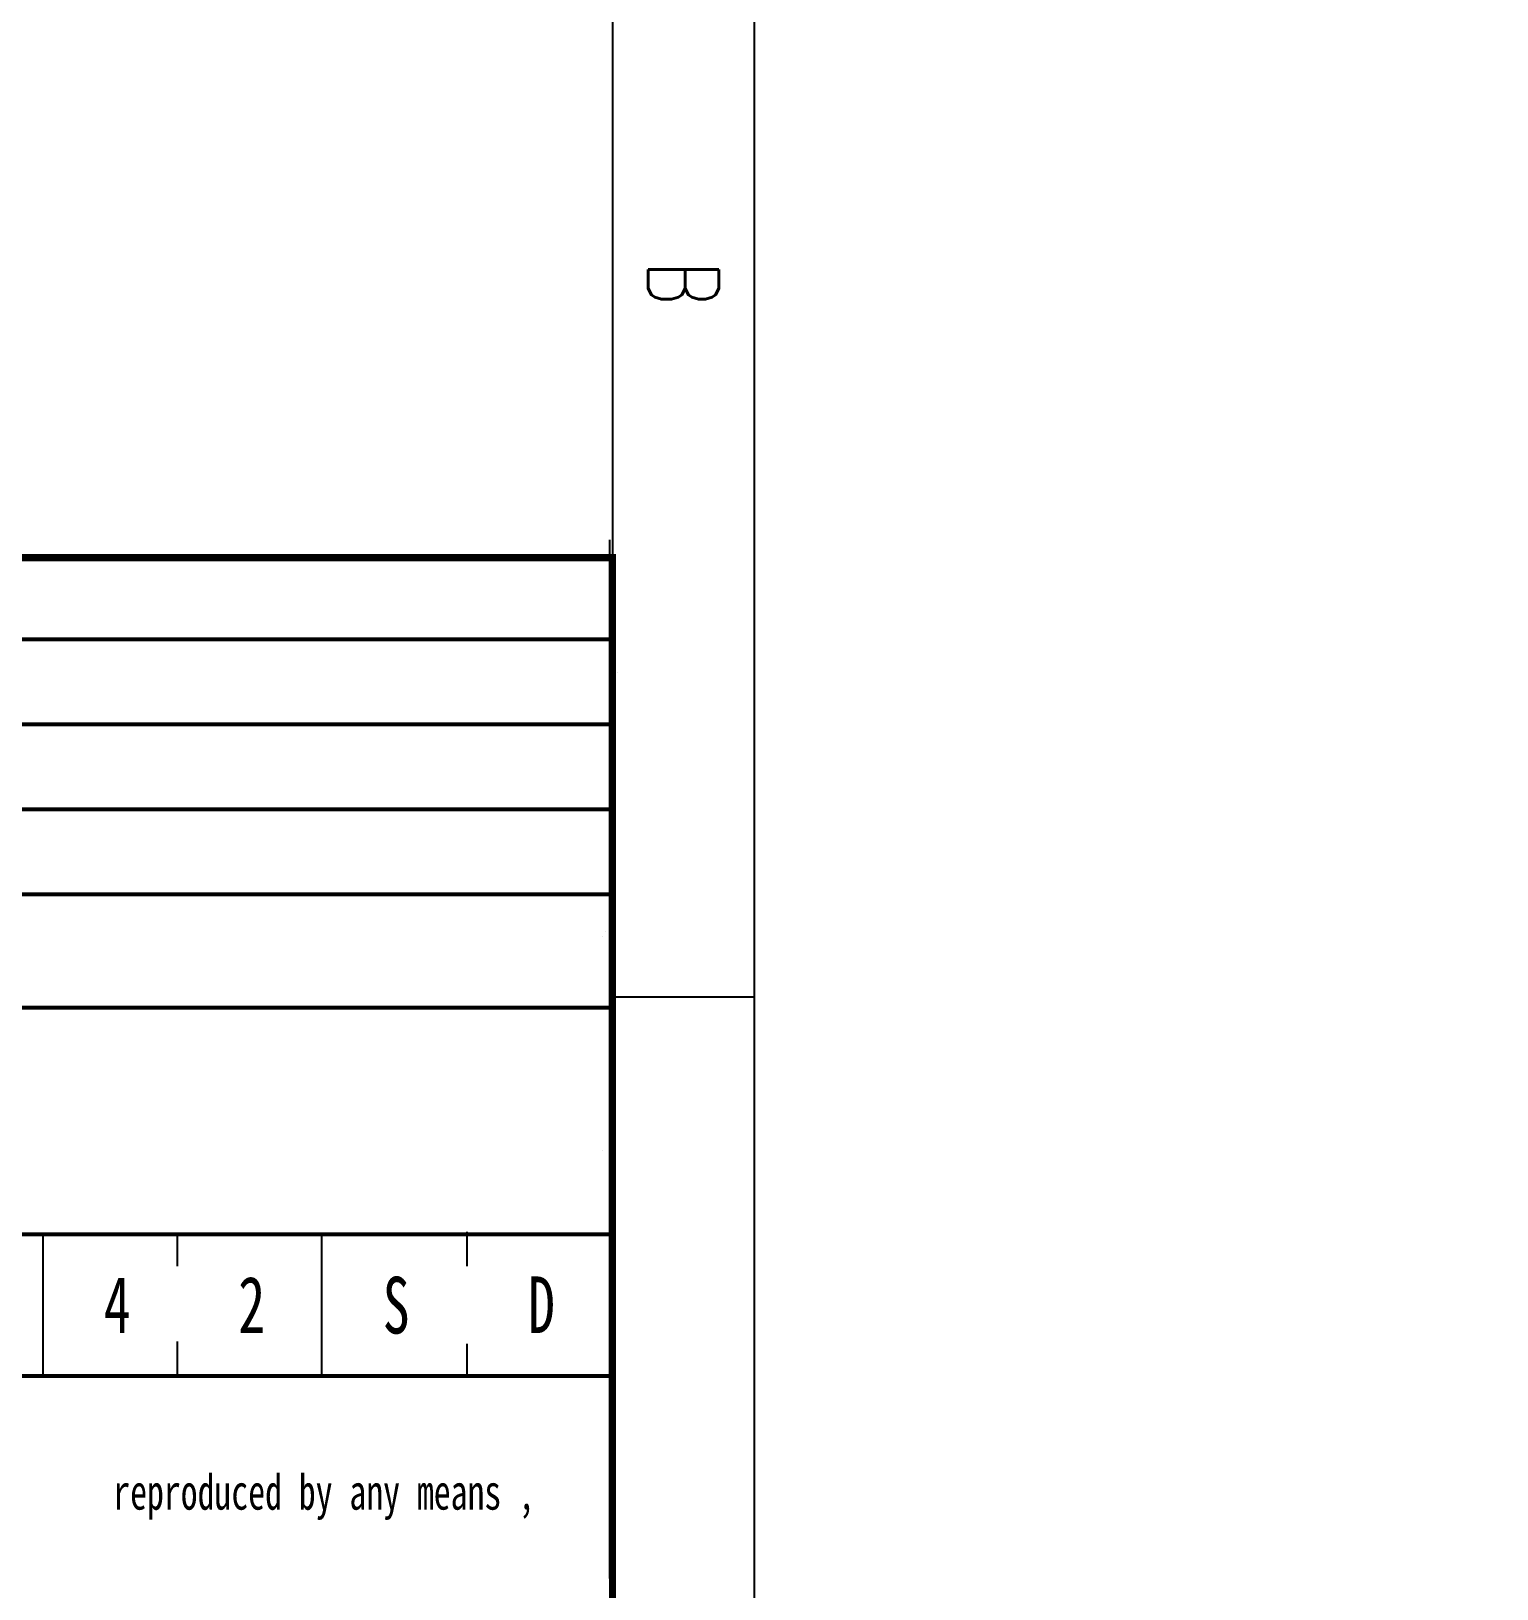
# Model space of a CAD drawing. Header units: inches. Extents: x 3186 to 109360, y -14990 to 740552.
# Drawn here: x 32085 to 37258, y 123725 to 129222 of the extents above; entities that cross this region are included whole.
import ezdxf
from ezdxf.enums import TextEntityAlignment as Align

# ---------------------------------------------------------------- set-up
doc = ezdxf.new("R2010")
doc.units = ezdxf.units.IN
doc.header["$MEASUREMENT"] = 0
doc.layers.add('1', color=7, linetype='Continuous')
doc.layers.add('图框', color=4, linetype='Continuous')
doc.styles.add('HZ', font='txt_____.ttf', dxfattribs={"width": 0.7, "bigfont": 'HZTXT'})
doc.styles.get("Standard").update_dxf_attribs({"font": 'txt', "bigfont": 'gbcbig.shx'})
doc.styles.add('宋体', font='', dxfattribs={"width": 0.7})
doc.styles.get('宋体').set_extended_font_data('SimSun')
doc.dimstyles.new('Standard-yuanban', dxfattribs={"dimtxt": 800, "dimasz": 0.18, "dimexe": 0.18, "dimexo": 0.0625, "dimgap": 0.09, "dimtad": 0, "dimtih": 1, "dimtoh": 1, "dimdec": 4, "dimlfac": 0.02, "dimzin": 0, "dimdsep": 46, "dimtxsty": 'Standard', "dimcen": 0.09, "dimadec": 0, "dimazin": 0, "dimtfac": 1, "dimtdec": 4, "dimtofl": 0, "dimtmove": 0, "dimatfit": 3, "dimfxl": 1, "dimtolj": 1, "dimtzin": 0, "dimarcsym": 0})

# ---------------------------------------------------------------- blocks, each defined once
blk = doc.blocks.new('tk1')
at = {"layer": '图框'}
for p, q in [((-831, 584), (10, 584)), ((-100.75, 584), (-100.75, 574))]:
    blk.add_line(p, q, dxfattribs=at)
at = {"layer": '图框', "color": 1}
blk.add_line((-806, 574), (0, 574), dxfattribs=at)
at = {"layer": '图框', "style": 'HZ', "width": 0.7}
blk.add_text('B', height=5, dxfattribs=at).set_placement((-151.13, 576.5), align=Align.CENTER)
blk = doc.blocks.new('图签')
at = {"layer": '1'}
for p, q in [((-0.2, 59.71), (-0.2, 133.01)), ((0, 60.06), (0, 131.76)), ((-0.72, 105.01), (-0.72, 105.01)), ((-0.72, 105.01), (-0.72, 105.01)), ((-0.72, 105.01), (-0.72, 105.01)), ((-0.72, 105.01), (-0.72, 105.01)), ((-0.53, 105.36), (-0.53, 105.36)), ((-0.53, 105.36), (-0.53, 105.36)), ((-0.53, 105.36), (-0.53, 105.36)), ((-0.53, 105.36), (-0.53, 105.36)), ((-40.2, 74), (-40.2, 84)), ((-30.71, 81.75), (-30.71, 84)), ((-20.51, 73.94), (-20.51, 83.94)), ((-10.26, 81.76), (-10.26, 84.17)), ((-30.71, 74.09), (-30.71, 76.44)), ((-10.26, 74), (-10.26, 76.27)), ((-0.2, 74), (-180.2, 74))]:
    blk.add_line(p, q, dxfattribs=at)
at = {"layer": '1', "color": 7}
for p, q in [((0.34, 123.67), (0.34, 123.67)), ((0.34, 123.67), (0.34, 123.67)), ((0.34, 123.67), (0.34, 123.67)), ((0.34, 123.67), (0.34, 123.67)), ((-0.69, 89.9), (-0.69, 89.9)), ((-0.69, 89.9), (-0.69, 89.9)), ((-0.69, 89.9), (-0.69, 89.9)), ((-0.69, 89.9), (-0.69, 89.9))]:
    blk.add_line(p, q, dxfattribs=at)
at = {"layer": '1', "color": 7, "const_width": 0.5}
blk.add_lwpolyline([(-180, 0), (0, 0), (0, 131.76), (-180, 131.76)], close=True, dxfattribs=at)
at = {"layer": '1', "color": 7, "const_width": 0.3}
for points in [[(-180.2, 126), (-0.2, 126)], [(-180.2, 120), (-0.2, 120)], [(-180.2, 114), (-0.2, 114)], [(-180.2, 108), (-0.2, 108)], [(-180.2, 100), (-0.2, 100)], [(-180.2, 84), (-0.2, 84)], [(-180.2, 74), (-0.2, 74)], [(-180, 74), (0, 74)]]:
    blk.add_lwpolyline(points, dxfattribs=at)
at = {"linetype": 'Continuous', "char_height": 4, "attachment_point": 5, "style": '宋体'}
for s, insert in [('4', (-34.96, 79.03)), ('2', (-25.47, 79.03)), ('S', (-15.27, 78.97)), ('D', (-5.02, 79.03))]:
    blk.add_mtext_dynamic_manual_height_columns(s, width=5.7748, gutter_width=1, heights=[-4], dxfattribs=dict(at, insert=insert))
at = {"layer": '1', "color": 7, "ltscale": 0.8, "style": '宋体', "width": 0.7}
blk.add_text('reproduced by any means , ', height=2.5, dxfattribs=at).set_placement((-35.24, 64.57))
blk = doc.blocks.new('*U123')
blk.add_blockref('图签', (0, 0))
blk = doc.blocks.new('*D87')
at = {"color": 0, "lineweight": -2, "transparency": 16777216}
for p, q in [((34637.2, 162325.7), (47393.9, 162325.7)), ((47393.7, 162325.5), (47393.7, 141700.8)), ((47393.7, 120275.9), (47393.7, 140900.6)), ((34637.2, 120275.7), (47393.9, 120275.7))]:
    blk.add_line(p, q, dxfattribs=at)
at = {"color": 0, "transparency": 16777216}
for points in [[(47393.7, 162325.5), (47393.7, 162325.5), (47393.7, 162325.7)], [(47393.7, 120275.9), (47393.7, 120275.9), (47393.7, 120275.7)]]:
    blk.add_solid(points, dxfattribs=at)
at = {"layer": 'Defpoints', "color": 0, "transparency": 16777216}
for p in [(34637.2, 162325.7), (47393.7, 162325.7), (34637.2, 120275.7)]:
    blk.add_point(p, dxfattribs=at)
at = {"color": 0, "transparency": 16777216, "insert": (47393.7, 141300.7), "char_height": 800, "attachment_point": 5}
blk.add_mtext('\\A1;841.0000', dxfattribs=at)

msp = doc.modelspace()

# ---------------------------------------------------------------- block references
at = {"linetype": 'Continuous', "xscale": 50, "yscale": 50, "zscale": 50, "rotation": 270}
msp.add_blockref('tk1', (5437.15523, 120775.71985), dxfattribs=at)
at = {"xscale": 50, "yscale": 50, "zscale": 50}
msp.add_blockref('*U123', (34137.15523, 120775.71985), dxfattribs=at)

# ---------------------------------------------------------------- dimensions: what is measured, and where the dimension line sits
dim = msp.add_linear_dim(base=(47393.68954, 162325.71985), p1=(34637.15523, 120275.71985), p2=(34637.15523, 162325.71985), angle=90, dimstyle='Standard-yuanban')
dim.commit()
dim.dimension.update_dxf_attribs({"geometry": '*D87', "text_midpoint": (47393.68954, 141300.71985)})

doc.saveas('drawing.dxf')
